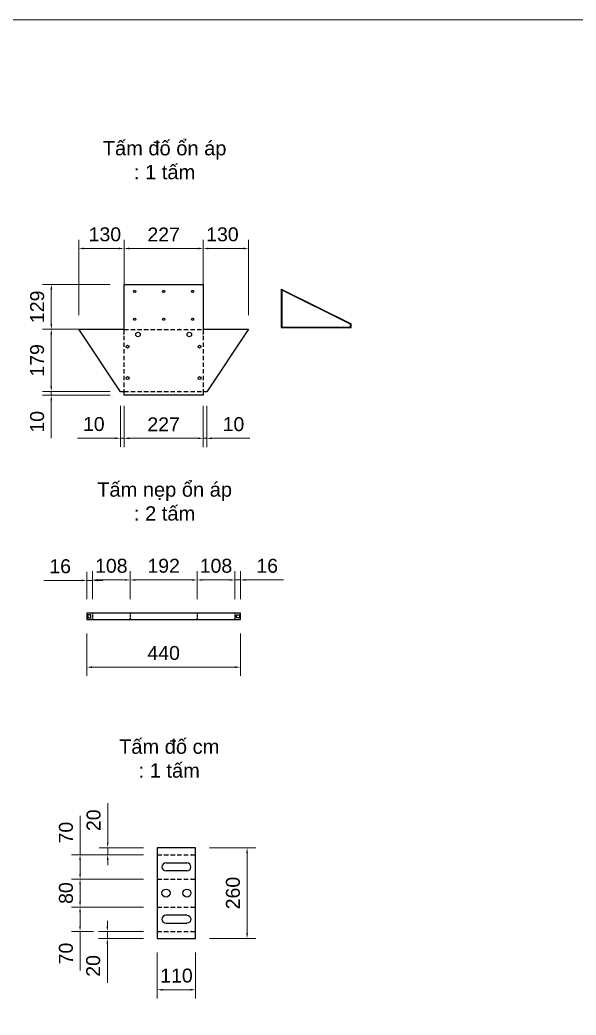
# Model space of a CAD drawing. Header units: millimetres. Extents: x 0 to 6743, y 0 to 4768.
# Drawn here: x 3318 to 4913, y 1913 to 4768 of the extents above; entities that cross this region are included whole.
import ezdxf
from ezdxf.enums import TextEntityAlignment as Align

# ---------------------------------------------------------------- set-up
doc = ezdxf.new("R2010")
doc.units = ezdxf.units.MM
doc.linetypes.add('HIDDENX2', pattern=[19.05, 12.7, -6.35])
doc.linetypes.add('KHUAT', pattern=[6, 4, -2])
doc.layers.add('0 KHUNG KT01', color=7, linetype='Continuous')
doc.layers.add('0 TĂNG CỨNG', color=7, linetype='Continuous', lineweight=15)
doc.styles.add('Arial', font='arial.ttf')
doc.styles.add('Tahoma (Input Text)', font='tahoma.ttf')
doc.dimstyles.new('Thiện Dim-40', dxfattribs={"dimtxt": 40, "dimasz": 15, "dimexe": 25, "dimexo": 40, "dimgap": 20, "dimtad": 1, "dimdec": 0, "dimtxsty": 'Arial', "dimcen": 15, "dimclrd": 5, "dimclre": 5, "dimclrt": 3, "dimazin": 3, "dimtfac": 1, "dimtdec": 0, "dimtmove": 0, "dimatfit": 3, "dimldrblk": 'OBLIQUE', "dimlwd": 9, "dimlwe": 9})

# ---------------------------------------------------------------- blocks, each defined once
blk = doc.blocks.new('*D1')
at = {"color": 5, "lineweight": 9, "transparency": 16777216}
for p, q in [((3486.6, 3920.3), (3486.6, 4136.9)), ((3601.6, 4111.9), (3501.6, 4111.9)), ((3616.6, 3920.3), (3616.6, 4136.9))]:
    blk.add_line(p, q, dxfattribs=at)
at = {"color": 5, "transparency": 16777216}
for points in [[(3501.6, 4114.4), (3501.6, 4109.4), (3486.6, 4111.9)], [(3601.6, 4114.4), (3601.6, 4109.4), (3616.6, 4111.9)]]:
    blk.add_solid(points, dxfattribs=at)
at = {"layer": 'Defpoints', "color": 0, "transparency": 16777216}
for p in [(3486.6, 4111.9), (3486.6, 3880.3), (3616.6, 3880.3)]:
    blk.add_point(p, dxfattribs=at)
at = {"color": 3, "transparency": 16777216, "insert": (3561.6, 4152.3), "char_height": 40, "attachment_point": 5, "style": 'Arial'}
blk.add_mtext('130', dxfattribs=at)
blk = doc.blocks.new('_Oblique')
at = {"color": 0, "linetype": 'ByBlock', "lineweight": -2}
blk.add_line((-0.5, -0.5), (0.5, 0.5), dxfattribs=at)
blk = doc.blocks.new('*D2')
at = {"color": 5, "lineweight": 9, "transparency": 16777216}
for p, q in [((3616.6, 4048.9), (3616.6, 4136.9)), ((3631.6, 4111.9), (3828.6, 4111.9)), ((3843.6, 4048.9), (3843.6, 4136.9))]:
    blk.add_line(p, q, dxfattribs=at)
at = {"color": 5, "transparency": 16777216}
for points in [[(3631.6, 4114.4), (3631.6, 4109.4), (3616.6, 4111.9)], [(3828.6, 4114.4), (3828.6, 4109.4), (3843.6, 4111.9)]]:
    blk.add_solid(points, dxfattribs=at)
at = {"layer": 'Defpoints', "color": 0, "transparency": 16777216}
for p in [(3843.6, 4111.9), (3616.6, 4008.9), (3843.6, 4008.9)]:
    blk.add_point(p, dxfattribs=at)
at = {"color": 3, "transparency": 16777216, "insert": (3730.1, 4152), "char_height": 40, "attachment_point": 5, "style": 'Arial'}
blk.add_mtext('227', dxfattribs=at)
blk = doc.blocks.new('*D3')
at = {"color": 5, "lineweight": 9, "transparency": 16777216}
for p, q in [((3843.6, 3920.3), (3843.6, 4136.9)), ((3858.6, 4111.9), (3958.6, 4111.9)), ((3973.6, 3920.3), (3973.6, 4136.9))]:
    blk.add_line(p, q, dxfattribs=at)
at = {"color": 5, "transparency": 16777216}
for points in [[(3858.6, 4114.4), (3858.6, 4109.4), (3843.6, 4111.9)], [(3958.6, 4114.4), (3958.6, 4109.4), (3973.6, 4111.9)]]:
    blk.add_solid(points, dxfattribs=at)
at = {"layer": 'Defpoints', "color": 0, "transparency": 16777216}
for p in [(3973.6, 4111.9), (3843.6, 3880.3), (3973.6, 3880.3)]:
    blk.add_point(p, dxfattribs=at)
at = {"color": 3, "transparency": 16777216, "insert": (3898.6, 4152.3), "char_height": 40, "attachment_point": 5, "style": 'Arial'}
blk.add_mtext('130', dxfattribs=at)
blk = doc.blocks.new('*D4')
at = {"color": 5, "lineweight": 9, "transparency": 16777216}
for p, q in [((3616.6, 3651.5), (3616.6, 3542.4)), ((3843.6, 3651.5), (3843.6, 3542.4)), ((3631.6, 3567.4), (3828.6, 3567.4))]:
    blk.add_line(p, q, dxfattribs=at)
at = {"color": 5, "transparency": 16777216}
for points in [[(3631.6, 3569.9), (3631.6, 3564.9), (3616.6, 3567.4)], [(3828.6, 3569.9), (3828.6, 3564.9), (3843.6, 3567.4)]]:
    blk.add_solid(points, dxfattribs=at)
at = {"layer": 'Defpoints', "color": 0, "transparency": 16777216}
for p in [(3616.6, 3691.5), (3843.6, 3691.5), (3843.6, 3567.4)]:
    blk.add_point(p, dxfattribs=at)
at = {"color": 3, "transparency": 16777216, "insert": (3730.1, 3607.5), "char_height": 40, "attachment_point": 5, "style": 'Arial'}
blk.add_mtext('227', dxfattribs=at)
blk = doc.blocks.new('*D5')
at = {"color": 5, "lineweight": 9, "transparency": 16777216}
for p, q in [((3606.6, 3660.3), (3606.6, 3542.6)), ((3616.6, 3660.3), (3616.6, 3542.6)), ((3591.6, 3567.6), (3483.2, 3567.6)), ((3616.6, 3567.6), (3606.6, 3567.6)), ((3631.6, 3567.6), (3646.6, 3567.6))]:
    blk.add_line(p, q, dxfattribs=at)
at = {"color": 5, "transparency": 16777216}
for points in [[(3591.6, 3570.1), (3591.6, 3565.1), (3606.6, 3567.6)], [(3631.6, 3570.1), (3631.6, 3565.1), (3616.6, 3567.6)]]:
    blk.add_solid(points, dxfattribs=at)
at = {"layer": 'Defpoints', "color": 0, "transparency": 16777216}
for p in [(3606.6, 3700.3), (3616.6, 3700.3), (3606.6, 3567.6)]:
    blk.add_point(p, dxfattribs=at)
at = {"color": 3, "transparency": 16777216, "insert": (3529.9, 3608.1), "char_height": 40, "attachment_point": 5, "style": 'Arial'}
blk.add_mtext('10', dxfattribs=at)
blk = doc.blocks.new('*D6')
at = {"color": 5, "lineweight": 9, "transparency": 16777216}
for p, q in [((3843.6, 3660.3), (3843.6, 3542.4)), ((3853.6, 3660.3), (3853.6, 3542.4)), ((3828.6, 3567.4), (3813.6, 3567.4)), ((3843.6, 3567.4), (3853.6, 3567.4)), ((3868.6, 3567.4), (3977, 3567.4))]:
    blk.add_line(p, q, dxfattribs=at)
at = {"color": 5, "transparency": 16777216}
for points in [[(3828.6, 3569.9), (3828.6, 3564.9), (3843.6, 3567.4)], [(3868.6, 3569.9), (3868.6, 3564.9), (3853.6, 3567.4)]]:
    blk.add_solid(points, dxfattribs=at)
at = {"layer": 'Defpoints', "color": 0, "transparency": 16777216}
for p in [(3843.6, 3700.3), (3853.6, 3700.3), (3853.6, 3567.4)]:
    blk.add_point(p, dxfattribs=at)
at = {"color": 3, "transparency": 16777216, "insert": (3930.3, 3607.8), "char_height": 40, "attachment_point": 5, "style": 'Arial'}
blk.add_mtext('10', dxfattribs=at)
blk = doc.blocks.new('*D7')
at = {"color": 5, "lineweight": 9, "transparency": 16777216}
for p, q in [((3510.1, 3105.7), (3510.1, 3184.8)), ((3526.1, 3105.7), (3526.1, 3184.8)), ((3495.1, 3159.8), (3386.6, 3159.8)), ((3526.1, 3159.8), (3510.1, 3159.8)), ((3541.1, 3159.8), (3556.1, 3159.8))]:
    blk.add_line(p, q, dxfattribs=at)
at = {"color": 5, "transparency": 16777216}
for points in [[(3495.1, 3162.3), (3495.1, 3157.3), (3510.1, 3159.8)], [(3541.1, 3162.3), (3541.1, 3157.3), (3526.1, 3159.8)]]:
    blk.add_solid(points, dxfattribs=at)
at = {"layer": 'Defpoints', "color": 0, "transparency": 16777216}
for p in [(3510.1, 3159.8), (3510.1, 3065.7), (3526.1, 3065.7)]:
    blk.add_point(p, dxfattribs=at)
at = {"color": 3, "transparency": 16777216, "insert": (3433.4, 3200.2), "char_height": 40, "attachment_point": 5, "style": 'Arial'}
blk.add_mtext('16', dxfattribs=at)
blk = doc.blocks.new('*D8')
at = {"color": 5, "lineweight": 9, "transparency": 16777216}
for p, q in [((3526.1, 3105.7), (3526.1, 3186.1)), ((3634.1, 3105.7), (3634.1, 3186.1)), ((3541.1, 3161.1), (3619.1, 3161.1))]:
    blk.add_line(p, q, dxfattribs=at)
at = {"color": 5, "transparency": 16777216}
for points in [[(3541.1, 3163.6), (3541.1, 3158.6), (3526.1, 3161.1)], [(3619.1, 3163.6), (3619.1, 3158.6), (3634.1, 3161.1)]]:
    blk.add_solid(points, dxfattribs=at)
at = {"layer": 'Defpoints', "color": 0, "transparency": 16777216}
for p in [(3634.1, 3161.1), (3526.1, 3065.7), (3634.1, 3065.7)]:
    blk.add_point(p, dxfattribs=at)
at = {"color": 3, "transparency": 16777216, "insert": (3580.1, 3201.5), "char_height": 40, "attachment_point": 5, "style": 'Arial'}
blk.add_mtext('108', dxfattribs=at)
blk = doc.blocks.new('*D9')
at = {"color": 5, "lineweight": 9, "transparency": 16777216}
for p, q in [((3634.1, 3105.7), (3634.1, 3186.1)), ((3826.1, 3105.7), (3826.1, 3186.1)), ((3649.1, 3161.1), (3811.1, 3161.1))]:
    blk.add_line(p, q, dxfattribs=at)
at = {"color": 5, "transparency": 16777216}
for points in [[(3649.1, 3163.6), (3649.1, 3158.6), (3634.1, 3161.1)], [(3811.1, 3163.6), (3811.1, 3158.6), (3826.1, 3161.1)]]:
    blk.add_solid(points, dxfattribs=at)
at = {"layer": 'Defpoints', "color": 0, "transparency": 16777216}
for p in [(3826.1, 3161.1), (3634.1, 3065.7), (3826.1, 3065.7)]:
    blk.add_point(p, dxfattribs=at)
at = {"color": 3, "transparency": 16777216, "insert": (3730.1, 3201.5), "char_height": 40, "attachment_point": 5, "style": 'Arial'}
blk.add_mtext('192', dxfattribs=at)
blk = doc.blocks.new('*D10')
at = {"color": 5, "lineweight": 9, "transparency": 16777216}
for p, q in [((3826.1, 3105.7), (3826.1, 3186.1)), ((3934.1, 3105.7), (3934.1, 3186.1)), ((3841.1, 3161.1), (3919.1, 3161.1))]:
    blk.add_line(p, q, dxfattribs=at)
at = {"color": 5, "transparency": 16777216}
for points in [[(3841.1, 3163.6), (3841.1, 3158.6), (3826.1, 3161.1)], [(3919.1, 3163.6), (3919.1, 3158.6), (3934.1, 3161.1)]]:
    blk.add_solid(points, dxfattribs=at)
at = {"layer": 'Defpoints', "color": 0, "transparency": 16777216}
for p in [(3934.1, 3161.1), (3826.1, 3065.7), (3934.1, 3065.7)]:
    blk.add_point(p, dxfattribs=at)
at = {"color": 3, "transparency": 16777216, "insert": (3880.1, 3201.5), "char_height": 40, "attachment_point": 5, "style": 'Arial'}
blk.add_mtext('108', dxfattribs=at)
blk = doc.blocks.new('*D11')
at = {"color": 5, "lineweight": 9, "transparency": 16777216}
for p, q in [((3934.1, 3105.7), (3934.1, 3186.1)), ((3950.1, 3105.7), (3950.1, 3186.1)), ((3919.1, 3161.1), (3904.1, 3161.1)), ((3934.1, 3161.1), (3950.1, 3161.1)), ((3965.1, 3161.1), (4073.6, 3161.1))]:
    blk.add_line(p, q, dxfattribs=at)
at = {"color": 5, "transparency": 16777216}
for points in [[(3919.1, 3163.6), (3919.1, 3158.6), (3934.1, 3161.1)], [(3965.1, 3163.6), (3965.1, 3158.6), (3950.1, 3161.1)]]:
    blk.add_solid(points, dxfattribs=at)
at = {"layer": 'Defpoints', "color": 0, "transparency": 16777216}
for p in [(3950.1, 3161.1), (3934.1, 3065.7), (3950.1, 3065.7)]:
    blk.add_point(p, dxfattribs=at)
at = {"color": 3, "transparency": 16777216, "insert": (4026.9, 3201.5), "char_height": 40, "attachment_point": 5, "style": 'Arial'}
blk.add_mtext('16', dxfattribs=at)
blk = doc.blocks.new('*D12')
at = {"color": 5, "lineweight": 9, "transparency": 16777216}
for p, q in [((3510.1, 3007.7), (3510.1, 2885.9)), ((3950.1, 3007.7), (3950.1, 2885.9)), ((3525.1, 2910.9), (3935.1, 2910.9))]:
    blk.add_line(p, q, dxfattribs=at)
at = {"color": 5, "transparency": 16777216}
for points in [[(3525.1, 2913.4), (3525.1, 2908.4), (3510.1, 2910.9)], [(3935.1, 2913.4), (3935.1, 2908.4), (3950.1, 2910.9)]]:
    blk.add_solid(points, dxfattribs=at)
at = {"layer": 'Defpoints', "color": 0, "transparency": 16777216}
for p in [(3510.1, 3047.7), (3950.1, 3047.7), (3950.1, 2910.9)]:
    blk.add_point(p, dxfattribs=at)
at = {"color": 3, "transparency": 16777216, "insert": (3730.1, 2951.4), "char_height": 40, "attachment_point": 5, "style": 'Arial'}
blk.add_mtext('440', dxfattribs=at)
blk = doc.blocks.new('*D13')
at = {"layer": '0 KHUNG KT01', "color": 5, "lineweight": 9, "transparency": 16777216}
for p, q in [((3576.4, 3880.3), (3382.9, 3880.3)), ((3407.9, 3716.5), (3407.9, 3865.3)), ((3576.6, 3701.5), (3382.9, 3701.5))]:
    blk.add_line(p, q, dxfattribs=at)
at = {"layer": '0 KHUNG KT01', "color": 5, "transparency": 16777216}
for points in [[(3405.4, 3865.3), (3410.4, 3865.3), (3407.9, 3880.3)], [(3405.4, 3716.5), (3410.4, 3716.5), (3407.9, 3701.5)]]:
    blk.add_solid(points, dxfattribs=at)
at = {"layer": 'Defpoints', "color": 0, "transparency": 16777216}
for p in [(3407.9, 3880.3), (3616.4, 3880.3), (3616.6, 3701.5)]:
    blk.add_point(p, dxfattribs=at)
at = {"layer": '0 KHUNG KT01', "color": 3, "transparency": 16777216, "insert": (3367.5, 3790.9), "char_height": 40, "attachment_point": 5, "rotation": 90, "style": 'Arial'}
blk.add_mtext('179', dxfattribs=at)
blk = doc.blocks.new('*D14')
at = {"layer": '0 KHUNG KT01', "color": 5, "lineweight": 9, "transparency": 16777216}
for p, q in [((3576.6, 4008.9), (3383.1, 4008.9)), ((3408.1, 3895.3), (3408.1, 3993.9)), ((3576.6, 3880.3), (3383.1, 3880.3))]:
    blk.add_line(p, q, dxfattribs=at)
at = {"layer": '0 KHUNG KT01', "color": 5, "transparency": 16777216}
for points in [[(3405.6, 3993.9), (3410.6, 3993.9), (3408.1, 4008.9)], [(3405.6, 3895.3), (3410.6, 3895.3), (3408.1, 3880.3)]]:
    blk.add_solid(points, dxfattribs=at)
at = {"layer": 'Defpoints', "color": 0, "transparency": 16777216}
for p in [(3408.1, 4008.9), (3616.6, 4008.9), (3616.6, 3880.3)]:
    blk.add_point(p, dxfattribs=at)
at = {"layer": '0 KHUNG KT01', "color": 3, "transparency": 16777216, "insert": (3367.7, 3944.6), "char_height": 40, "attachment_point": 5, "rotation": 90, "style": 'Arial'}
blk.add_mtext('129', dxfattribs=at)
blk = doc.blocks.new('*D15')
at = {"layer": '0 KHUNG KT01', "color": 5, "lineweight": 9, "transparency": 16777216}
for p, q in [((3407.9, 3716.5), (3407.9, 3731.5)), ((3576.6, 3701.5), (3382.9, 3701.5)), ((3576.6, 3691.5), (3382.9, 3691.5)), ((3407.9, 3701.5), (3407.9, 3691.5)), ((3407.9, 3676.5), (3407.9, 3568.1))]:
    blk.add_line(p, q, dxfattribs=at)
at = {"layer": '0 KHUNG KT01', "color": 5, "transparency": 16777216}
for points in [[(3405.4, 3716.5), (3410.4, 3716.5), (3407.9, 3701.5)], [(3405.4, 3676.5), (3410.4, 3676.5), (3407.9, 3691.5)]]:
    blk.add_solid(points, dxfattribs=at)
at = {"layer": 'Defpoints', "color": 0, "transparency": 16777216}
for p in [(3407.9, 3691.5), (3616.6, 3701.5), (3616.6, 3691.5)]:
    blk.add_point(p, dxfattribs=at)
at = {"layer": '0 KHUNG KT01', "color": 3, "transparency": 16777216, "insert": (3367.5, 3614.8), "char_height": 40, "attachment_point": 5, "rotation": 90, "style": 'Arial'}
blk.add_mtext('10', dxfattribs=at)
blk = doc.blocks.new('KHUNG KT1')
at = {"color": 7}
blk.add_lwpolyline([(0, 0), (7128, 0), (7128, -5040), (0, -5040)], close=True, dxfattribs=at)
at = {"color": 1, "style": 'Tahoma (Input Text)', "flags": 8}
for tag, p in [('#01', (328.9, -4851.1)), ('#03', (1514.7, -4846.3)), ('#05', (2819, -4851.1)), ('#07', (4424, -4851.1)), ('#09', (5172.9, -4851.1)), ('#02', (189.8, -4995.1)), ('#04', (1755.3, -4995.1)), ('#06', (2727.8, -4995.1)), ('#08', (4382.7, -4995.1)), ('#10', (5172.9, -4995.1))]:
    blk.add_attdef(tag, p, '', height=60, dxfattribs=at)
blk.add_attdef('#11', text='', height=60, dxfattribs=at).set_placement((6996, -4961.6), align=Align.CENTER)
at = {"layer": '0 TĂNG CỨNG', "color": 1, "style": 'Arial'}
blk.add_attdef('#12', (852.8, -4987.6), '', height=60, dxfattribs=at)
blk = doc.blocks.new('*D16')
at = {"color": 5, "lineweight": 9, "transparency": 16777216}
for p, q in [((3569.8, 2407.9), (3569.8, 2520.7)), ((3671.9, 2392.9), (3544.8, 2392.9)), ((3671.9, 2372.9), (3544.8, 2372.9)), ((3569.8, 2372.9), (3569.8, 2392.9)), ((3569.8, 2357.9), (3569.8, 2342.9))]:
    blk.add_line(p, q, dxfattribs=at)
at = {"color": 5, "transparency": 16777216}
for points in [[(3567.3, 2407.9), (3572.3, 2407.9), (3569.8, 2392.9)], [(3567.3, 2357.9), (3572.3, 2357.9), (3569.8, 2372.9)]]:
    blk.add_solid(points, dxfattribs=at)
at = {"layer": 'Defpoints', "color": 0, "transparency": 16777216}
for p in [(3569.8, 2392.9), (3711.9, 2392.9), (3711.9, 2372.9)]:
    blk.add_point(p, dxfattribs=at)
at = {"color": 3, "transparency": 16777216, "insert": (3529.4, 2471.8), "char_height": 40, "attachment_point": 5, "rotation": 90, "style": 'Arial'}
blk.add_mtext('20', dxfattribs=at)
blk = doc.blocks.new('*D17')
at = {"color": 5, "lineweight": 9, "transparency": 16777216}
for p, q in [((3490.5, 2372.9), (3490.5, 2484.7)), ((3671.9, 2372.9), (3465.5, 2372.9)), ((3490.5, 2317.9), (3490.5, 2357.9)), ((3671.9, 2302.9), (3465.5, 2302.9))]:
    blk.add_line(p, q, dxfattribs=at)
at = {"color": 5, "transparency": 16777216}
for points in [[(3488, 2357.9), (3493, 2357.9), (3490.5, 2372.9)], [(3488, 2317.9), (3493, 2317.9), (3490.5, 2302.9)]]:
    blk.add_solid(points, dxfattribs=at)
at = {"layer": 'Defpoints', "color": 0, "transparency": 16777216}
for p in [(3490.5, 2372.9), (3711.9, 2372.9), (3711.9, 2302.9)]:
    blk.add_point(p, dxfattribs=at)
at = {"color": 3, "transparency": 16777216, "insert": (3450.1, 2436.3), "char_height": 40, "attachment_point": 5, "rotation": 90, "style": 'Arial'}
blk.add_mtext('70', dxfattribs=at)
blk = doc.blocks.new('*D18')
at = {"color": 5, "lineweight": 9, "transparency": 16777216}
for p, q in [((3671.9, 2302.9), (3465.5, 2302.9)), ((3490.5, 2237.9), (3490.5, 2287.9)), ((3671.9, 2222.9), (3465.5, 2222.9))]:
    blk.add_line(p, q, dxfattribs=at)
at = {"color": 5, "transparency": 16777216}
for points in [[(3488, 2287.9), (3493, 2287.9), (3490.5, 2302.9)], [(3488, 2237.9), (3493, 2237.9), (3490.5, 2222.9)]]:
    blk.add_solid(points, dxfattribs=at)
at = {"layer": 'Defpoints', "color": 0, "transparency": 16777216}
for p in [(3490.5, 2302.9), (3711.9, 2302.9), (3711.9, 2222.9)]:
    blk.add_point(p, dxfattribs=at)
at = {"color": 3, "transparency": 16777216, "insert": (3450.1, 2262.9), "char_height": 40, "attachment_point": 5, "rotation": 90, "style": 'Arial'}
blk.add_mtext('80', dxfattribs=at)
blk = doc.blocks.new('*D19')
at = {"color": 5, "lineweight": 9, "transparency": 16777216}
for p, q in [((3671.9, 2222.9), (3465.5, 2222.9)), ((3490.5, 2207.9), (3490.5, 2167.9)), ((3528.7, 2152.9), (3465.5, 2152.9)), ((3490.5, 2152.9), (3490.5, 2041.1))]:
    blk.add_line(p, q, dxfattribs=at)
at = {"color": 5, "transparency": 16777216}
for points in [[(3488, 2207.9), (3493, 2207.9), (3490.5, 2222.9)], [(3488, 2167.9), (3493, 2167.9), (3490.5, 2152.9)]]:
    blk.add_solid(points, dxfattribs=at)
at = {"layer": 'Defpoints', "color": 0, "transparency": 16777216}
for p in [(3711.9, 2222.9), (3490.5, 2152.9), (3568.7, 2152.9)]:
    blk.add_point(p, dxfattribs=at)
at = {"color": 3, "transparency": 16777216, "insert": (3450.1, 2089.5), "char_height": 40, "attachment_point": 5, "rotation": 90, "style": 'Arial'}
blk.add_mtext('70', dxfattribs=at)
blk = doc.blocks.new('*D20')
at = {"color": 5, "lineweight": 9, "transparency": 16777216}
for p, q in [((3568.7, 2167.9), (3568.7, 2182.9)), ((3671.9, 2152.9), (3543.7, 2152.9)), ((3568.7, 2152.9), (3568.7, 2132.9)), ((3671.9, 2132.9), (3543.7, 2132.9)), ((3568.7, 2117.9), (3568.7, 2005))]:
    blk.add_line(p, q, dxfattribs=at)
at = {"color": 5, "transparency": 16777216}
for points in [[(3566.2, 2167.9), (3571.2, 2167.9), (3568.7, 2152.9)], [(3566.2, 2117.9), (3571.2, 2117.9), (3568.7, 2132.9)]]:
    blk.add_solid(points, dxfattribs=at)
at = {"layer": 'Defpoints', "color": 0, "transparency": 16777216}
for p in [(3711.9, 2152.9), (3568.7, 2132.9), (3711.9, 2132.9)]:
    blk.add_point(p, dxfattribs=at)
at = {"color": 3, "transparency": 16777216, "insert": (3528.3, 2054), "char_height": 40, "attachment_point": 5, "rotation": 90, "style": 'Arial'}
blk.add_mtext('20', dxfattribs=at)
blk = doc.blocks.new('*D21')
at = {"color": 5, "lineweight": 9, "transparency": 16777216}
for p, q in [((3861.9, 2392.9), (3994.3, 2392.9)), ((3969.3, 2147.9), (3969.3, 2377.9)), ((3861.9, 2132.9), (3994.3, 2132.9))]:
    blk.add_line(p, q, dxfattribs=at)
at = {"color": 5, "transparency": 16777216}
for points in [[(3966.8, 2377.9), (3971.8, 2377.9), (3969.3, 2392.9)], [(3966.8, 2147.9), (3971.8, 2147.9), (3969.3, 2132.9)]]:
    blk.add_solid(points, dxfattribs=at)
at = {"layer": 'Defpoints', "color": 0, "transparency": 16777216}
for p in [(3821.9, 2392.9), (3969.3, 2392.9), (3821.9, 2132.9)]:
    blk.add_point(p, dxfattribs=at)
at = {"color": 3, "transparency": 16777216, "insert": (3928.9, 2262.9), "char_height": 40, "attachment_point": 5, "rotation": 90, "style": 'Arial'}
blk.add_mtext('260', dxfattribs=at)
blk = doc.blocks.new('*D22')
at = {"color": 5, "lineweight": 9, "transparency": 16777216}
for p, q in [((3711.9, 2092.9), (3711.9, 1960.6)), ((3821.9, 2092.9), (3821.9, 1960.6)), ((3726.9, 1985.6), (3806.9, 1985.6))]:
    blk.add_line(p, q, dxfattribs=at)
at = {"color": 5, "transparency": 16777216}
for points in [[(3726.9, 1988.1), (3726.9, 1983.1), (3711.9, 1985.6)], [(3806.9, 1988.1), (3806.9, 1983.1), (3821.9, 1985.6)]]:
    blk.add_solid(points, dxfattribs=at)
at = {"layer": 'Defpoints', "color": 0, "transparency": 16777216}
for p in [(3711.9, 2132.9), (3821.9, 2132.9), (3821.9, 1985.6)]:
    blk.add_point(p, dxfattribs=at)
at = {"color": 3, "transparency": 16777216, "insert": (3766.9, 2026), "char_height": 40, "attachment_point": 5, "style": 'Arial'}
blk.add_mtext('110', dxfattribs=at)

msp = doc.modelspace()

# ---------------------------------------------------------------- linework, layer by layer
for p, q in [((3973.622, 3880.276), (3853.622, 3700.276)), ((3736.885, 2349.387), (3796.885, 2349.387)), ((3796.885, 2326.387), (3736.885, 2326.387)), ((3796.885, 2199.387), (3736.885, 2199.387)), ((3736.885, 2176.387), (3796.885, 2176.387))]:
    msp.add_line(p, q)
at = {"linetype": 'KHUAT'}
for p, q in [((3526.122, 3065.653), (3526.122, 3047.653)), ((3634.122, 3065.653), (3634.122, 3047.653)), ((3826.122, 3065.653), (3826.122, 3047.653)), ((3934.122, 3065.653), (3934.122, 3047.653))]:
    msp.add_line(p, q, dxfattribs=at)
at = {"linetype": 'HIDDENX2'}
for p, q in [((3711.885, 2372.887), (3821.885, 2372.887)), ((3711.885, 2302.887), (3821.885, 2302.887)), ((3711.885, 2222.887), (3821.885, 2222.887)), ((3711.885, 2152.887), (3821.885, 2152.887))]:
    msp.add_line(p, q, dxfattribs=at)
for points in [[(3510.122, 3047.653), (3950.122, 3047.653), (3950.122, 3065.653), (3510.122, 3065.653)], [(3711.885, 2132.887), (3821.885, 2132.887), (3821.885, 2392.887), (3711.885, 2392.887)]]:
    msp.add_lwpolyline(points, close=True)
at = {"color": 2}
for points in [[(3512.622, 3052.153), (3521.622, 3052.153), (3521.622, 3061.153), (3512.622, 3061.153)], [(3947.622, 3052.153), (3938.622, 3052.153), (3938.622, 3061.153), (3947.622, 3061.153)]]:
    msp.add_lwpolyline(points, close=True, dxfattribs=at)
for points in [[(3796.885, 2326.387, 1), (3796.885, 2349.387)], [(3796.885, 2199.387, -1), (3796.885, 2176.387)]]:
    msp.add_lwpolyline(points, format="xyb", dxfattribs=at)
for centre, radius in [((3647.122, 3988.876), 3), ((3730.122, 3988.876), 3), ((3813.122, 3988.876), 3), ((3647.122, 3908.876), 3), ((3730.122, 3908.876), 3), ((3813.122, 3908.876), 3), ((3656.622, 3865.276), 6.5), ((3803.622, 3865.276), 6.5), ((3626.922, 3830.276), 4), ((3833.322, 3830.276), 4), ((3626.922, 3740.276), 4), ((3833.322, 3740.276), 4), ((3736.885, 2262.887), 11.5), ((3796.885, 2262.887), 11.5)]:
    msp.add_circle(centre, radius, dxfattribs=at)
for centre in [(3736.885, 2337.887), (3736.885, 2187.887)]:
    msp.add_arc(centre, 11.5, 90, 270, dxfattribs=at)
at = {"layer": '0 KHUNG KT01'}
for p, q in [((4066.886, 3994.422), (4266.886, 3894.422)), ((4067.423, 3995.495), (4267.423, 3895.495))]:
    msp.add_line(p, q, dxfattribs=at)
at = {"layer": '0 KHUNG KT01', "linetype": 'HIDDENX2'}
for p, q in [((3616.422, 3880.276), (3616.422, 3700.276)), ((3616.622, 3879.076), (3843.622, 3879.076)), ((3843.822, 3880.276), (3843.822, 3700.276)), ((3616.622, 3701.476), (3843.622, 3701.476))]:
    msp.add_line(p, q, dxfattribs=at)
at = {"layer": '0 KHUNG KT01', "color": 1}
for p, q in [((3616.422, 3865.666), (3616.422, 3866.666)), ((3628.393, 3879.076), (3629.393, 3879.076)), ((3683.393, 3879.076), (3684.393, 3879.076)), ((3776.851, 3879.076), (3775.851, 3879.076)), ((3831.851, 3879.076), (3830.851, 3879.076)), ((3843.822, 3865.666), (3843.822, 3866.666)), ((3616.422, 3714.887), (3616.422, 3713.887)), ((3843.822, 3714.887), (3843.822, 3713.887)), ((3628.393, 3701.476), (3629.393, 3701.476)), ((3683.393, 3701.476), (3684.393, 3701.476)), ((3776.851, 3701.476), (3775.851, 3701.476)), ((3831.851, 3701.476), (3830.851, 3701.476)), ((3723.656, 2372.887), (3724.656, 2372.887)), ((3810.115, 2372.887), (3809.115, 2372.887)), ((3723.656, 2302.887), (3724.656, 2302.887)), ((3810.115, 2302.887), (3809.115, 2302.887)), ((3723.656, 2222.887), (3724.656, 2222.887)), ((3810.115, 2222.887), (3809.115, 2222.887)), ((3723.656, 2152.887), (3724.656, 2152.887)), ((3810.115, 2152.887), (3809.115, 2152.887))]:
    msp.add_line(p, q, dxfattribs=at)
at = {"layer": '0 KHUNG KT01', "color": 1, "linetype": 'HIDDENX2'}
for p, q in [((3526.122, 3063.153), (3526.122, 3062.153)), ((3634.122, 3063.153), (3634.122, 3062.153)), ((3826.122, 3063.153), (3826.122, 3062.153)), ((3934.122, 3063.153), (3934.122, 3062.153)), ((3526.122, 3050.209), (3526.122, 3051.209)), ((3634.122, 3050.209), (3634.122, 3051.209)), ((3826.122, 3050.209), (3826.122, 3051.209)), ((3934.122, 3050.209), (3934.122, 3051.209))]:
    msp.add_line(p, q, dxfattribs=at)
at = {"layer": '0 KHUNG KT01'}
for points in [[(3486.622, 3880.276), (3616.622, 3880.276), (3616.622, 4008.876), (3843.622, 4008.876), (3843.622, 3880.276), (3973.622, 3880.276), (3853.622, 3700.276), (3843.622, 3700.276), (3843.622, 3691.476), (3616.622, 3691.476), (3616.622, 3700.276), (3606.622, 3700.276), (3486.622, 3880.276)], [(4067.423, 3995.495), (4067.423, 3885.495), (4267.423, 3885.495), (4267.423, 3895.495)], [(4068.623, 3995.495), (4068.623, 3886.695), (4266.223, 3886.695), (4266.223, 3895.495)]]:
    msp.add_lwpolyline(points, dxfattribs=at)

# ---------------------------------------------------------------- block references
at = {"layer": '0 TĂNG CỨNG', "color": 1, "xscale": 0.945959731199764, "yscale": 0.945959731201583, "zscale": 0.945959731182265}
msp.add_blockref('KHUNG KT1', (0, 4767.637), dxfattribs=at)

# ---------------------------------------------------------------- texts
at = {"color": 7, "char_height": 48, "attachment_point": 5, "style": 'Arial'}
for s, insert, width in [('{\\H0.8571x;Tấm đố ổn áp\\P: 1 tấm}', (3732.867, 4365.142), 805.82845), ('{\\H0.8571x;Tấm nẹp ổn áp\\P: 2 tấm}', (3732.867, 3385.928), 572.34128), ('{\\H0.8571x;Tấm đố cm\\P: 1 tấm}', (3746.073, 2648.425), 572.34128)]:
    msp.add_mtext(s, dxfattribs=dict(at, insert=insert, width=width))

# ---------------------------------------------------------------- dimensions: what is measured, and where the dimension line sits
for base, p1, p2, picture, middle in [((3486.622, 4111.908), (3616.622, 3880.276), (3486.622, 3880.276), '*D1', (3561.622, 4111.908)), ((3973.622, 4111.908), (3843.622, 3880.276), (3973.622, 3880.276), '*D3', (3898.622, 4111.908)), ((3634.122, 3161.063), (3526.122, 3065.653), (3634.122, 3065.653), '*D8', (3580.122, 3161.063)), ((3934.122, 3161.063), (3826.122, 3065.653), (3934.122, 3065.653), '*D10', (3880.122, 3161.063)), ((3821.885, 1985.566), (3711.885, 2132.887), (3821.885, 2132.887), '*D22', (3766.885, 1985.566))]:
    dim = msp.add_linear_dim(base=base, p1=p1, p2=p2, dimstyle='Thiện Dim-40')
    dim.commit()
    dim.dimension.update_dxf_attribs({"geometry": picture, "text_midpoint": middle, "dimtype": 160})
for base, p1, p2, picture, middle in [((3843.622, 4111.908), (3616.622, 4008.876), (3843.622, 4008.876), '*D2', (3730.122, 4151.99)), ((3606.622, 3567.642), (3616.622, 3700.276), (3606.622, 3700.276), '*D5', (3529.923, 3608.065)), ((3843.622, 3567.371), (3616.622, 3691.476), (3843.622, 3691.476), '*D4', (3730.122, 3607.453)), ((3853.622, 3567.371), (3843.622, 3700.276), (3853.622, 3700.276), '*D6', (3930.32, 3607.794)), ((3510.122, 3159.813), (3526.122, 3065.653), (3510.122, 3065.653), '*D7', (3433.369, 3200.236)), ((3826.122, 3161.063), (3634.122, 3065.653), (3826.122, 3065.653), '*D9', (3730.122, 3201.486)), ((3950.122, 3161.063), (3934.122, 3065.653), (3950.122, 3065.653), '*D11', (4026.875, 3201.486)), ((3950.122, 2910.927), (3510.122, 3047.653), (3950.122, 3047.653), '*D12', (3730.122, 2951.35))]:
    dim = msp.add_linear_dim(base=base, p1=p1, p2=p2, dimstyle='Thiện Dim-40')
    dim.commit()
    dim.dimension.update_dxf_attribs({"geometry": picture, "text_midpoint": middle})
for base, p1, p2, picture, middle in [((3569.842, 2392.887), (3711.885, 2372.887), (3711.885, 2392.887), '*D16', (3529.419, 2471.809)), ((3490.542, 2372.887), (3711.885, 2302.887), (3711.885, 2372.887), '*D17', (3450.119, 2436.305)), ((3969.323, 2392.887), (3821.885, 2132.887), (3821.885, 2392.887), '*D21', (3928.9, 2262.887)), ((3490.542, 2152.887), (3711.885, 2222.887), (3568.714, 2152.887), '*D19', (3450.119, 2089.47)), ((3568.714, 2132.887), (3711.885, 2152.887), (3711.885, 2132.887), '*D20', (3528.291, 2053.965))]:
    dim = msp.add_linear_dim(base=base, p1=p1, p2=p2, angle=90, dimstyle='Thiện Dim-40')
    dim.commit()
    dim.dimension.update_dxf_attribs({"geometry": picture, "text_midpoint": middle})
dim = msp.add_linear_dim(base=(3490.542, 2302.887), p1=(3711.885, 2222.887), p2=(3711.885, 2302.887), angle=90, dimstyle='Thiện Dim-40')
dim.commit()
dim.dimension.update_dxf_attribs({"geometry": '*D18', "text_midpoint": (3490.542, 2262.887), "dimtype": 160})
at = {"layer": '0 KHUNG KT01'}
for base, p1, p2, picture, middle in [((3408.144, 4008.876), (3616.622, 3880.276), (3616.622, 4008.876), '*D14', (3367.721, 3944.576)), ((3407.944, 3880.276), (3616.622, 3701.476), (3616.422, 3880.276), '*D13', (3367.521, 3790.876)), ((3407.944, 3691.476), (3616.622, 3701.476), (3616.622, 3691.476), '*D15', (3367.521, 3614.778))]:
    dim = msp.add_linear_dim(base=base, p1=p1, p2=p2, angle=90, dimstyle='Thiện Dim-40', dxfattribs=at)
    dim.commit()
    dim.dimension.update_dxf_attribs({"geometry": picture, "text_midpoint": middle})

doc.saveas('drawing.dxf')
